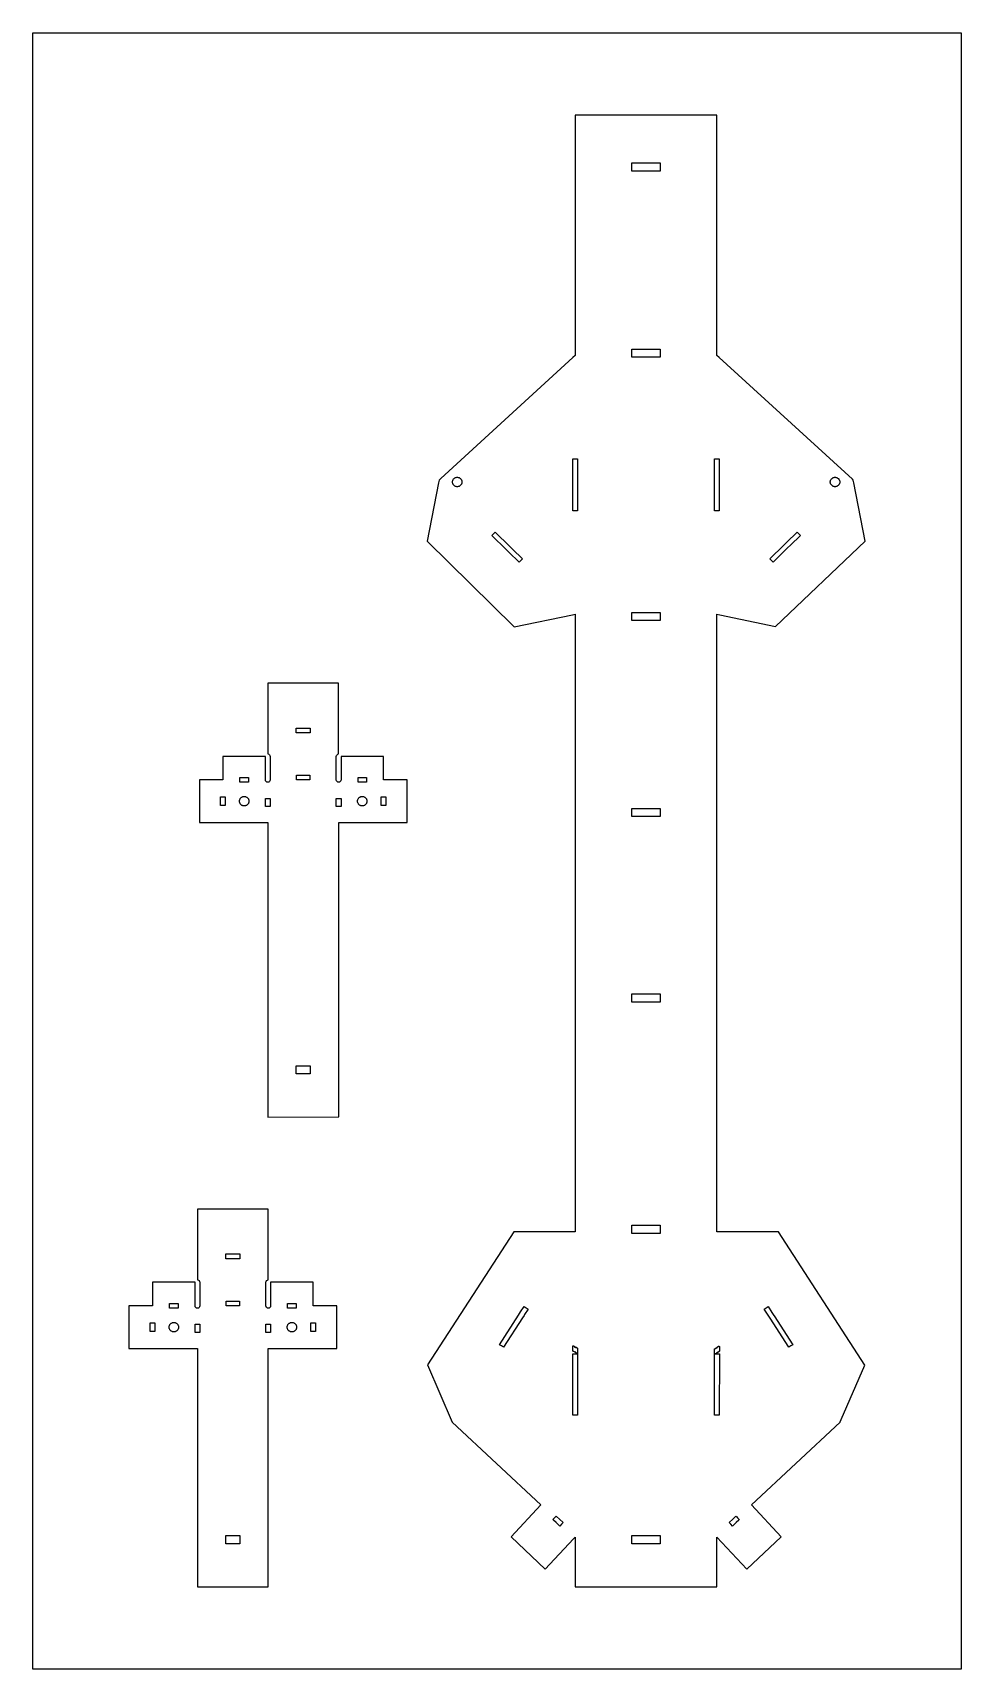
# Model space of a CAD drawing. Header units: metres. Extents: x 25 to 222, y 53 to 399.
import ezdxf

# ---------------------------------------------------------------- set-up
doc = ezdxf.new("R2010")
doc.units = ezdxf.units.M

msp = doc.modelspace()

# ---------------------------------------------------------------- linework, layer by layer
for points in [[(221.74, 399.16), (221.74, 52.54), (25.12, 52.54), (25.12, 399.16), (221.74, 399.16)], [(139.66, 80.14), (140, 80.5), (140, 70), (170, 70), (170, 80.5), (176.34, 73.73), (183.6, 80.62), (177.31, 87.34), (177.31, 87.34), (196.07, 104.9), (196.09, 104.95), (196.31, 105.45), (201.31, 116.94), (183.06, 145.17), (170.51, 145.2), (170.01, 145.2), (170, 275.61), (170, 275.79), (170, 276), (170, 276), (170.01, 276), (170.59, 275.88), (182.42, 273.4), (201.36, 291.44), (198.97, 303.83), (198.86, 304.42), (198.86, 304.42), (198.86, 304.42), (198.68, 304.59), (170.5, 330.34), (170, 330.8), (170, 330.8), (170, 331.3), (170, 331.59), (170, 332.17), (170, 381.7), (140, 381.7), (139.97, 330.81), (139.96, 330.8), (139.5, 330.38), (111.52, 304.76), (111.16, 304.42), (111.15, 304.42), (111.15, 304.42), (111.04, 303.83), (108.64, 291.44), (127.1, 273.3), (139.42, 275.88), (140, 276), (140, 275.49), (140, 275.22), (140, 274.64), (140, 145.2), (126.98, 145.21), (108.7, 117), (113.94, 104.89), (132.69, 87.34), (126.4, 80.62), (133.66, 73.74), (139.66, 80.14)], [(157.99, 370.99), (157.99, 370.41), (157.99, 369.84), (155.4, 369.84), (154.6, 369.84), (151.99, 369.84), (151.99, 370.41), (151.99, 370.99), (151.99, 371.57), (154.6, 371.57), (155.4, 371.57), (157.99, 371.57), (157.99, 370.99)], [(158, 331.59), (158, 331.01), (158, 330.44), (155.39, 330.44), (154.59, 330.44), (152, 330.44), (152, 331.01), (152, 331.59), (152, 332.17), (154.59, 332.17), (155.39, 332.17), (158, 332.17), (158, 331.59)], [(139.5, 308.88), (140, 308.88), (140.5, 308.88), (140.5, 300.33), (140.5, 299.36), (140.5, 297.92), (140, 297.92), (139.5, 297.92), (139.5, 298.79), (139.5, 299.77), (139.5, 308.88)], [(170.5, 299.52), (170.5, 297.92), (170, 297.92), (169.5, 297.92), (169.5, 300.04), (169.5, 301), (169.5, 308.88), (170, 308.88), (170.5, 308.88), (170.5, 300.48), (170.5, 299.52)], [(114, 304), (114.01, 304.1), (114.02, 304.2), (114.05, 304.29), (114.08, 304.39), (114.12, 304.48), (114.17, 304.56), (114.23, 304.64), (114.3, 304.71), (114.37, 304.78), (114.45, 304.84), (114.53, 304.89), (114.62, 304.93), (114.71, 304.96), (114.81, 304.99), (114.91, 305), (115, 305), (115.1, 305), (115.2, 304.99), (115.29, 304.96), (115.39, 304.93), (115.48, 304.89), (115.56, 304.84), (115.64, 304.78), (115.71, 304.71), (115.78, 304.64), (115.84, 304.56), (115.89, 304.48), (115.93, 304.39), (115.96, 304.29), (115.99, 304.2), (116, 304.1), (116, 304), (116, 303.91), (115.99, 303.81), (115.96, 303.71), (115.93, 303.62), (115.89, 303.53), (115.84, 303.45), (115.78, 303.37), (115.71, 303.3), (115.64, 303.23), (115.56, 303.17), (115.48, 303.12), (115.39, 303.08), (115.29, 303.05), (115.2, 303.02), (115.1, 303.01), (115, 303), (114.91, 303.01), (114.81, 303.02), (114.71, 303.05), (114.62, 303.08), (114.53, 303.12), (114.45, 303.17), (114.37, 303.23), (114.3, 303.3), (114.23, 303.37), (114.17, 303.45), (114.12, 303.53), (114.08, 303.62), (114.05, 303.71), (114.02, 303.81), (114.01, 303.91), (114, 304)], [(194, 304), (194.01, 304.1), (194.02, 304.2), (194.05, 304.29), (194.08, 304.39), (194.12, 304.48), (194.17, 304.56), (194.23, 304.64), (194.3, 304.71), (194.37, 304.78), (194.45, 304.84), (194.53, 304.89), (194.62, 304.93), (194.71, 304.96), (194.81, 304.99), (194.91, 305), (195, 305), (195.1, 305), (195.2, 304.99), (195.29, 304.96), (195.39, 304.93), (195.48, 304.89), (195.56, 304.84), (195.64, 304.78), (195.71, 304.71), (195.78, 304.64), (195.84, 304.56), (195.89, 304.48), (195.93, 304.39), (195.96, 304.29), (195.99, 304.2), (196, 304.1), (196, 304), (196, 303.91), (195.99, 303.81), (195.96, 303.71), (195.93, 303.62), (195.89, 303.53), (195.84, 303.45), (195.78, 303.37), (195.71, 303.3), (195.64, 303.23), (195.56, 303.17), (195.48, 303.12), (195.39, 303.08), (195.29, 303.05), (195.2, 303.02), (195.1, 303.01), (195, 303), (194.91, 303.01), (194.81, 303.02), (194.71, 303.05), (194.62, 303.08), (194.53, 303.12), (194.45, 303.17), (194.37, 303.23), (194.3, 303.3), (194.23, 303.37), (194.17, 303.45), (194.12, 303.53), (194.08, 303.62), (194.05, 303.71), (194.02, 303.81), (194.01, 303.91), (194, 304)], [(128.46, 287.37), (128.11, 287.01), (125.93, 289.16), (125.35, 289.73), (122.34, 292.7), (122.69, 293.05), (123.04, 293.41), (126.15, 290.34), (126.73, 289.77), (128.81, 287.73), (128.46, 287.37)], [(186.97, 293.41), (187.32, 293.05), (187.67, 292.7), (185.55, 290.61), (184.97, 290.04), (181.9, 287.01), (181.55, 287.37), (181.2, 287.73), (184.14, 290.63), (184.72, 291.2), (186.97, 293.41)], [(155.37, 276.37), (158, 276.37), (158, 275.79), (158, 275.21), (158, 274.64), (155.36, 274.64), (154.56, 274.64), (152, 274.64), (152, 275.21), (152, 275.79), (152, 276.37), (154.57, 276.37), (155.37, 276.37)], [(65.4, 231.9), (65.9, 231.9), (74.4, 231.9), (74.9, 231.9), (74.9, 180.37), (74.9, 179.79), (74.9, 179.5), (74.9, 169.5), (89.91, 169.52), (89.91, 178.65), (89.91, 179.23), (89.91, 179.52), (89.91, 231.9), (90.4, 231.9), (94.62, 231.9), (99.4, 231.9), (99.9, 231.9), (104.4, 231.9), (104.4, 240.9), (99.9, 240.9), (99.4, 240.9), (99.4, 241.4), (99.4, 245.9), (90.4, 245.9), (90.4, 241.4), (90.4, 240.9), (90.36, 240.71), (90.25, 240.55), (90.09, 240.44), (89.9, 240.4), (89.71, 240.44), (89.55, 240.55), (89.44, 240.71), (89.4, 240.9), (89.4, 241.4), (89.4, 241.73), (89.4, 241.9), (89.4, 245.9), (89.44, 246.09), (89.55, 246.25), (89.71, 246.36), (89.9, 246.4), (89.9, 251.4), (89.9, 251.76), (89.9, 251.9), (89.9, 261.4), (74.9, 261.4), (74.9, 251.9), (74.9, 251.4), (74.9, 250.9), (74.9, 246.4), (75.09, 246.36), (75.25, 246.25), (75.36, 246.09), (75.4, 245.9), (75.4, 241.9), (75.4, 241.4), (75.4, 240.9), (75.36, 240.71), (75.25, 240.55), (75.09, 240.44), (74.9, 240.4), (74.71, 240.44), (74.55, 240.55), (74.44, 240.71), (74.4, 240.9), (74.4, 245.9), (65.4, 245.9), (65.4, 241.4), (65.4, 240.9), (60.4, 240.9), (60.4, 231.9), (64.9, 231.9), (65.4, 231.9)], [(83.9, 251.4), (83.9, 250.9), (82.81, 250.9), (82.01, 250.9), (80.9, 250.9), (80.9, 251.4), (80.9, 251.9), (82.01, 251.9), (82.81, 251.9), (83.9, 251.9), (83.9, 251.4)], [(70.8, 241.4), (70.8, 240.9), (70.8, 240.4), (70.3, 240.4), (69.5, 240.4), (69, 240.4), (69, 240.9), (69, 241.4), (69.5, 241.4), (70.3, 241.4), (70.8, 241.4)], [(82.81, 241.9), (83.8, 241.9), (83.8, 241.4), (83.8, 240.9), (82.81, 240.9), (82.01, 240.9), (81, 240.9), (81, 241.4), (81, 241.9), (82.01, 241.9), (82.81, 241.9)], [(95.8, 240.9), (95.8, 240.4), (95.3, 240.4), (94.5, 240.4), (94, 240.4), (94, 240.9), (94, 241.4), (94.5, 241.4), (95.3, 241.4), (95.8, 241.4), (95.8, 240.9)], [(64.9, 236), (64.9, 236.8), (64.9, 237.3), (65.4, 237.3), (65.9, 237.3), (65.9, 236.8), (65.9, 236), (65.9, 235.5), (65.4, 235.5), (64.9, 235.5), (64.9, 236)], [(68.94, 236.69), (68.98, 236.78), (69.02, 236.87), (69.07, 236.96), (69.13, 237.03), (69.19, 237.11), (69.27, 237.17), (69.34, 237.23), (69.43, 237.28), (69.52, 237.32), (69.61, 237.36), (69.7, 237.38), (69.8, 237.4), (69.9, 237.4), (70, 237.4), (70.1, 237.38), (70.19, 237.36), (70.28, 237.32), (70.37, 237.28), (70.46, 237.23), (70.53, 237.17), (70.61, 237.11), (70.67, 237.03), (70.73, 236.96), (70.78, 236.87), (70.82, 236.78), (70.86, 236.69), (70.88, 236.6), (70.9, 236.5), (70.9, 236.4), (70.9, 236.3), (70.88, 236.2), (70.86, 236.11), (70.82, 236.02), (70.78, 235.93), (70.73, 235.84), (70.67, 235.77), (70.61, 235.69), (70.53, 235.63), (70.46, 235.57), (70.37, 235.52), (70.28, 235.48), (70.19, 235.44), (70.1, 235.42), (70, 235.4), (69.9, 235.4), (69.8, 235.4), (69.7, 235.42), (69.61, 235.44), (69.52, 235.48), (69.43, 235.52), (69.34, 235.57), (69.27, 235.63), (69.19, 235.69), (69.13, 235.77), (69.07, 235.84), (69.02, 235.93), (68.98, 236.02), (68.94, 236.11), (68.92, 236.2), (68.9, 236.3), (68.9, 236.4), (68.9, 236.5), (68.92, 236.6), (68.94, 236.69)], [(74.4, 236.8), (74.4, 237), (74.9, 237), (75.4, 237), (75.4, 236.8), (75.4, 236), (75.4, 235.3), (74.9, 235.3), (74.4, 235.3), (74.4, 236), (74.4, 236.8)], [(90.4, 236.8), (90.4, 236), (90.4, 235.3), (89.9, 235.3), (89.4, 235.3), (89.4, 236), (89.4, 236.8), (89.4, 237), (89.9, 237), (90.4, 237), (90.4, 236.8)], [(93.92, 236.2), (93.9, 236.3), (93.9, 236.4), (93.9, 236.5), (93.92, 236.6), (93.94, 236.69), (93.98, 236.78), (94.02, 236.87), (94.07, 236.96), (94.13, 237.03), (94.19, 237.11), (94.27, 237.17), (94.34, 237.23), (94.43, 237.28), (94.52, 237.32), (94.61, 237.36), (94.7, 237.38), (94.8, 237.4), (94.9, 237.4), (95, 237.4), (95.1, 237.38), (95.19, 237.36), (95.28, 237.32), (95.37, 237.28), (95.46, 237.23), (95.53, 237.17), (95.61, 237.11), (95.67, 237.03), (95.73, 236.96), (95.78, 236.87), (95.82, 236.78), (95.86, 236.69), (95.88, 236.6), (95.9, 236.5), (95.9, 236.4), (95.9, 236.3), (95.88, 236.2), (95.86, 236.11), (95.82, 236.02), (95.78, 235.93), (95.73, 235.84), (95.67, 235.77), (95.61, 235.69), (95.53, 235.63), (95.46, 235.57), (95.37, 235.52), (95.28, 235.48), (95.19, 235.44), (95.1, 235.42), (95, 235.4), (94.9, 235.4), (94.8, 235.4), (94.7, 235.42), (94.61, 235.44), (94.52, 235.48), (94.43, 235.52), (94.34, 235.57), (94.27, 235.63), (94.19, 235.69), (94.13, 235.77), (94.07, 235.84), (94.02, 235.93), (93.98, 236.02), (93.94, 236.11), (93.92, 236.2)], [(99.9, 237.3), (99.9, 236.8), (99.9, 236), (99.9, 235.5), (99.4, 235.5), (98.9, 235.5), (98.9, 236), (98.9, 236.8), (98.9, 237.3), (99.4, 237.3), (99.9, 237.3)], [(158, 233.14), (155.35, 233.14), (154.95, 233.14), (154.55, 233.14), (152, 233.14), (152, 233.71), (152, 234.29), (152, 234.87), (154.55, 234.87), (155.35, 234.87), (158, 234.87), (158, 234.29), (158, 233.71), (158, 233.14)], [(158, 194.99), (158, 194.41), (158, 193.84), (155.33, 193.84), (154.53, 193.84), (152, 193.84), (152, 194.41), (152, 194.99), (152, 195.57), (154.53, 195.57), (155.33, 195.57), (158, 195.57), (158, 194.99)], [(83.9, 179.8), (83.9, 179.22), (83.9, 178.64), (82.81, 178.64), (82.01, 178.64), (80.9, 178.64), (80.9, 179.22), (80.9, 179.8), (80.9, 180.37), (82.01, 180.37), (82.81, 180.37), (83.9, 180.38), (83.9, 179.8)], [(75, 80.29), (75, 80.87), (75, 120.5), (75.5, 120.5), (79.75, 120.5), (84.5, 120.5), (85, 120.5), (89.5, 120.5), (89.5, 129.5), (85, 129.5), (84.5, 129.5), (84.5, 130), (84.5, 134.5), (75.5, 134.5), (75.5, 130), (75.5, 129.5), (75.46, 129.31), (75.35, 129.15), (75.19, 129.04), (75, 129), (74.81, 129.04), (74.65, 129.15), (74.54, 129.31), (74.5, 129.5), (74.5, 130), (74.5, 130.33), (74.5, 130.5), (74.5, 134.5), (74.54, 134.69), (74.65, 134.85), (74.81, 134.96), (75, 135), (75, 140), (75, 140.5), (75, 150), (60, 150), (60, 140.5), (60, 140), (60, 139.5), (60, 135), (60.19, 134.96), (60.35, 134.85), (60.46, 134.69), (60.5, 134.5), (60.5, 130.5), (60.5, 130), (60.5, 129.5), (60.46, 129.31), (60.35, 129.15), (60.19, 129.04), (60, 129), (59.81, 129.04), (59.65, 129.15), (59.54, 129.31), (59.5, 129.5), (59.5, 134.5), (50.5, 134.5), (50.5, 130), (50.5, 129.5), (50, 129.5), (45.5, 129.5), (45.5, 120.5), (50, 120.5), (50.5, 120.5), (51, 120.5), (59.5, 120.5), (60, 120.5), (60, 80.87), (60, 80.29), (60, 79.71), (60, 79.13), (60, 70), (75, 70), (75, 79.13), (75, 79.71), (75, 80.29)], [(158, 145.99), (158, 145.41), (158, 144.84), (155.31, 144.84), (154.63, 144.84), (154.51, 144.84), (152, 144.84), (152, 145.41), (152, 145.99), (152, 146.57), (154.51, 146.57), (155.31, 146.57), (158, 146.57), (158, 145.99)], [(69, 140.5), (69, 140), (69, 139.5), (67.9, 139.5), (67.1, 139.5), (66, 139.5), (66, 140), (66, 140.5), (67.1, 140.5), (67.9, 140.5), (69, 140.5)], [(54.1, 130), (54.6, 130), (55.4, 130), (55.9, 130), (55.9, 129.5), (55.9, 129), (55.4, 129), (54.6, 129), (54.1, 129), (54.1, 129.5), (54.1, 130)], [(68.9, 130.5), (68.9, 130), (68.9, 129.5), (67.9, 129.5), (67.1, 129.5), (66.1, 129.5), (66.1, 130), (66.1, 130.5), (67.1, 130.5), (67.9, 130.5), (68.9, 130.5)], [(79.6, 130), (80.4, 130), (80.9, 130), (80.9, 129.5), (80.9, 129), (80.4, 129), (79.6, 129), (79.1, 129), (79.1, 129.5), (79.1, 130), (79.6, 130)], [(129.58, 129.08), (130, 128.81), (129.26, 127.67), (129.15, 127.5), (128.83, 127), (124.79, 120.75), (124.37, 121.02), (123.95, 121.29), (127.99, 127.55), (128.42, 128.22), (129.16, 129.35), (129.58, 129.08)], [(182.06, 127.49), (182.1, 127.42), (186.06, 121.29), (185.64, 121.02), (185.22, 120.75), (181.26, 126.88), (180.82, 127.56), (180.01, 128.81), (180.43, 129.08), (180.85, 129.35), (181.66, 128.1), (182.06, 127.49)], [(51, 124.1), (50.5, 124.1), (50, 124.1), (50, 124.6), (50, 125.4), (50, 125.9), (50.5, 125.9), (51, 125.9), (51, 125.4), (51, 124.6), (51, 124.1)], [(55.2, 125.98), (55.29, 125.96), (55.38, 125.92), (55.47, 125.88), (55.56, 125.83), (55.63, 125.77), (55.71, 125.71), (55.77, 125.63), (55.83, 125.56), (55.88, 125.47), (55.92, 125.38), (55.96, 125.29), (55.98, 125.2), (56, 125.1), (56, 125), (56, 124.9), (55.98, 124.8), (55.96, 124.71), (55.92, 124.62), (55.88, 124.53), (55.83, 124.44), (55.77, 124.37), (55.71, 124.29), (55.63, 124.23), (55.56, 124.17), (55.47, 124.12), (55.38, 124.08), (55.29, 124.04), (55.2, 124.02), (55.1, 124), (55, 124), (54.9, 124), (54.8, 124.02), (54.71, 124.04), (54.62, 124.08), (54.53, 124.12), (54.44, 124.17), (54.37, 124.23), (54.29, 124.29), (54.23, 124.37), (54.17, 124.44), (54.12, 124.53), (54.08, 124.62), (54.04, 124.71), (54.02, 124.8), (54, 124.9), (54, 125), (54, 125.1), (54.02, 125.2), (54.04, 125.29), (54.08, 125.38), (54.12, 125.47), (54.17, 125.56), (54.23, 125.63), (54.29, 125.71), (54.37, 125.77), (54.44, 125.83), (54.53, 125.88), (54.62, 125.92), (54.71, 125.96), (54.8, 125.98), (54.9, 126), (55, 126), (55.1, 126), (55.2, 125.98)], [(59.5, 124.6), (59.5, 125.4), (59.5, 125.6), (60, 125.6), (60.5, 125.6), (60.5, 125.4), (60.5, 124.6), (60.5, 123.9), (60, 123.9), (59.5, 123.9), (59.5, 124.6)], [(75.5, 125.6), (75.5, 125.4), (75.5, 124.6), (75.5, 123.9), (75, 123.9), (74.5, 123.9), (74.5, 124.6), (74.5, 125.4), (74.5, 125.6), (75, 125.6), (75.5, 125.6)], [(79.9, 126), (80, 126), (80.1, 126), (80.2, 125.98), (80.29, 125.96), (80.38, 125.92), (80.47, 125.88), (80.56, 125.83), (80.63, 125.77), (80.71, 125.71), (80.77, 125.63), (80.83, 125.56), (80.88, 125.47), (80.92, 125.38), (80.96, 125.29), (80.98, 125.2), (81, 125.1), (81, 125), (81, 124.9), (80.98, 124.8), (80.96, 124.71), (80.92, 124.62), (80.88, 124.53), (80.83, 124.44), (80.77, 124.37), (80.71, 124.29), (80.63, 124.23), (80.56, 124.17), (80.47, 124.12), (80.38, 124.08), (80.29, 124.04), (80.2, 124.02), (80.1, 124), (80, 124), (79.9, 124), (79.8, 124.02), (79.71, 124.04), (79.62, 124.08), (79.53, 124.12), (79.44, 124.17), (79.37, 124.23), (79.29, 124.29), (79.23, 124.37), (79.17, 124.44), (79.12, 124.53), (79.08, 124.62), (79.04, 124.71), (79.02, 124.8), (79, 124.9), (79, 125), (79, 125.1), (79.02, 125.2), (79.04, 125.29), (79.08, 125.38), (79.12, 125.47), (79.17, 125.56), (79.23, 125.63), (79.29, 125.71), (79.37, 125.77), (79.44, 125.83), (79.53, 125.88), (79.62, 125.92), (79.71, 125.96), (79.8, 125.98), (79.9, 126)], [(85, 125.4), (85, 124.6), (85, 124.1), (84.5, 124.1), (84, 124.1), (84, 124.6), (84, 125.4), (84, 125.9), (84.5, 125.9), (85, 125.9), (85, 125.4)], [(140.08, 120.75), (140.12, 120.75), (140.16, 120.73), (140.46, 120.54), (140.48, 120.52), (140.5, 120.49), (140.5, 120.45), (140.5, 119.5), (140.5, 119.5), (140.5, 119.46), (140.47, 119.43), (140.43, 119.41), (140.39, 119.4), (140.35, 119.42), (140.05, 119.61), (140.03, 119.63), (140.01, 119.66), (140, 119.7), (140, 119.83), (140, 119.78), (139.97, 119.75), (139.93, 119.73), (139.89, 119.73), (139.85, 119.74), (139.67, 119.86), (139.62, 119.88), (139.61, 119.88), (139.57, 119.88), (139.54, 119.9), (139.51, 119.94), (139.5, 119.98), (139.5, 120.97), (139.51, 121.01), (139.54, 121.05), (139.58, 121.07), (139.62, 121.07), (139.66, 121.06), (139.96, 120.86), (139.98, 120.84), (140, 120.81), (140, 120.78), (140, 120.65), (140.01, 120.69), (140.04, 120.72), (140.08, 120.75)], [(139.5, 106.38), (139.5, 119.32), (140, 119.32), (140.5, 119.32), (140.5, 106.38), (140, 106.38), (139.5, 106.38)], [(169.55, 120.44), (169.85, 120.64), (169.89, 120.65), (169.93, 120.65), (169.97, 120.63), (170, 120.59), (170.01, 120.55), (170.01, 120.68), (170.01, 120.71), (170.03, 120.74), (170.05, 120.76), (170.35, 120.96), (170.39, 120.97), (170.43, 120.97), (170.47, 120.95), (170.5, 120.91), (170.51, 120.87), (170.51, 119.92), (170.5, 119.89), (170.48, 119.86), (170.46, 119.84), (170.16, 119.64), (170.12, 119.63), (170.08, 119.63), (170.04, 119.65), (170.01, 119.69), (170.01, 119.73), (170.01, 119.6), (170, 119.57), (169.98, 119.54), (169.96, 119.52), (169.66, 119.32), (170.01, 119.32), (170.51, 119.32), (170.5, 106.38), (170, 106.38), (169.5, 106.38), (169.51, 119.32), (169.55, 119.32), (169.54, 119.33), (169.51, 119.37), (169.51, 119.41), (169.51, 119.9), (169.51, 120.36), (169.51, 120.39), (169.53, 120.42), (169.55, 120.44)], [(135.97, 83.6), (135.38, 84.15), (135.28, 84.24), (135.62, 84.61), (135.96, 84.97), (136.05, 84.89), (136.64, 84.34), (137.42, 83.6), (137.08, 83.24), (136.74, 82.87), (135.97, 83.6)], [(174.39, 84.61), (174.73, 84.24), (174.63, 84.15), (174.04, 83.6), (173.27, 82.87), (172.93, 83.24), (172.59, 83.6), (173.37, 84.34), (173.95, 84.89), (174.05, 84.97), (174.39, 84.61)], [(67.1, 79.13), (66, 79.13), (66, 79.71), (66, 80.29), (66, 80.87), (67.1, 80.87), (67.9, 80.87), (69, 80.87), (69, 80.29), (69, 79.71), (69, 79.13), (67.9, 79.13), (67.1, 79.13)], [(158, 80.29), (158, 79.71), (158, 79.14), (155.28, 79.14), (154.48, 79.14), (152, 79.14), (152, 79.71), (152, 80.29), (152, 80.87), (154.49, 80.87), (155.29, 80.87), (158, 80.87), (158, 80.29)]]:
    msp.add_lwpolyline(points)

doc.saveas('drawing.dxf')
